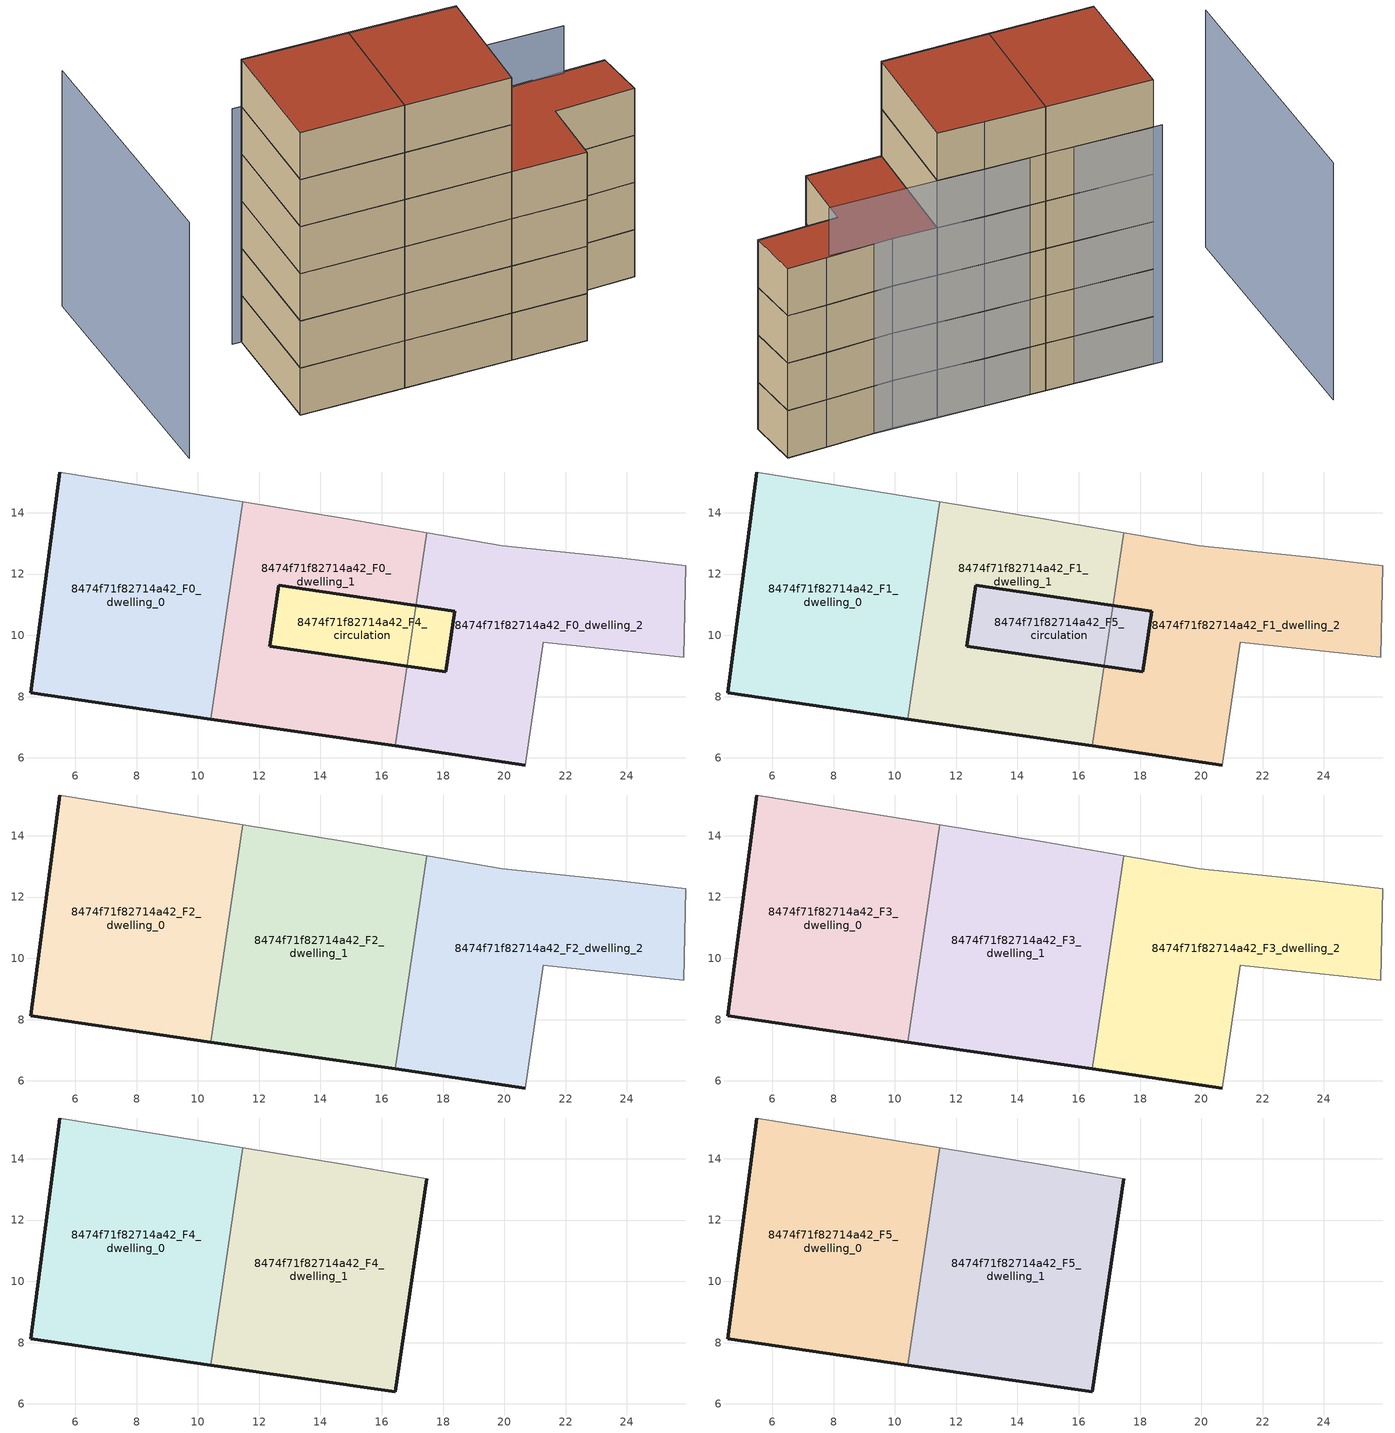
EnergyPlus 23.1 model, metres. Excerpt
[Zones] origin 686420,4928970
8474f71f82714a42_F0_dwelling_0
 floor ground (EU_floor_Construction): 10.43,7.27 11.46,14.36 5.49,15.33 4.55,8.13 z0
 wall outside (EU_wall_Construction): 10.43,7.27 4.55,8.13 5.49,15.33 z0:3
 wall adiabatic (EU_wall_Construction): 5.49,15.33 11.46,14.36 z0:3
 wall to 8474f71f82714a42_F0_dwelling_1 (EU_wall_Construction): 11.46,14.36 10.43,7.27 z0:3
8474f71f82714a42_F0_dwelling_1
 floor ground (EU_floor_Construction): 16.45,6.39 17.47,13.35 14.85,13.81 11.46,14.36 10.43,7.27 z0
 wall outside (EU_wall_Construction): 16.45,6.39 10.43,7.27 z0:3
 wall to 8474f71f82714a42_F0_dwelling_2 (EU_wall_Construction): 17.47,13.35 16.45,6.39 z0:3
 wall adiabatic (EU_wall_Construction): 11.46,14.36 14.85,13.81 17.47,13.35 z0:3
8474f71f82714a42_F0_dwelling_2
 floor ground (EU_floor_Construction): 25.85,9.28 25.92,12.27 23.72,12.53 19.94,12.92 17.47,13.35 16.45,6.39 20.69,5.77 21.28,9.77 z0
 wall outside (EU_wall_Construction): 20.69,5.77 16.45,6.39 z0:3
 wall adiabatic (EU_wall_Construction): 17.47,13.35 19.94,12.92 23.72,12.53 25.92,12.27 25.85,9.28 21.28,9.77 20.69,5.77 z0:3
8474f71f82714a42_F4_circulation
 floor ground (EU_floor_Construction): 18.09,8.81 18.38,10.79 12.64,11.63 12.35,9.65 z0
 wall outside (EU_wall_Construction): 12.35,9.65 12.64,11.63 18.38,10.79 18.09,8.81 12.35,9.65 z0:3
8474f71f82714a42_F1_dwelling_0
 floor to 8474f71f82714a42_F0_dwelling_0 (EU_floor_Construction): 10.43,7.27 11.46,14.36 5.49,15.33 4.55,8.13 z3
 wall outside (EU_wall_Construction): 10.43,7.27 4.55,8.13 5.49,15.33 z3:6
 wall adiabatic (EU_wall_Construction): 5.49,15.33 11.46,14.36 z3:6
 wall to 8474f71f82714a42_F1_dwelling_1 (EU_wall_Construction): 11.46,14.36 10.43,7.27 z3:6
8474f71f82714a42_F1_dwelling_1
 floor to 8474f71f82714a42_F0_dwelling_1 (EU_floor_Construction): 16.45,6.39 17.47,13.35 14.85,13.81 11.46,14.36 10.43,7.27 z3
 wall outside (EU_wall_Construction): 16.45,6.39 10.43,7.27 z3:6
 wall to 8474f71f82714a42_F1_dwelling_2 (EU_wall_Construction): 17.47,13.35 16.45,6.39 z3:6
 wall adiabatic (EU_wall_Construction): 11.46,14.36 14.85,13.81 17.47,13.35 z3:6
8474f71f82714a42_F1_dwelling_2
 floor to 8474f71f82714a42_F0_dwelling_2 (EU_floor_Construction): 25.85,9.28 25.92,12.27 23.72,12.53 19.94,12.92 17.47,13.35 16.45,6.39 20.69,5.77 21.28,9.77 z3
 wall outside (EU_wall_Construction): 20.69,5.77 16.45,6.39 z3:6
 wall adiabatic (EU_wall_Construction): 17.47,13.35 19.94,12.92 23.72,12.53 25.92,12.27 25.85,9.28 21.28,9.77 20.69,5.77 z3:6
8474f71f82714a42_F5_circulation
 floor to 8474f71f82714a42_F4_circulation (EU_floor_Construction): 18.09,8.81 18.38,10.79 12.64,11.63 12.35,9.65 z3
 wall outside (EU_wall_Construction): 12.35,9.65 12.64,11.63 18.38,10.79 18.09,8.81 12.35,9.65 z3:6
 roof outside (EU_roof_Construction): 18.38,10.79 18.09,8.81 12.35,9.65 12.64,11.63 z6
8474f71f82714a42_F2_dwelling_0
 floor to 8474f71f82714a42_F1_dwelling_0 (EU_floor_Construction): 10.43,7.27 11.46,14.36 5.49,15.33 4.55,8.13 z6
 wall outside (EU_wall_Construction): 10.43,7.27 4.55,8.13 5.49,15.33 z6:9
 wall adiabatic (EU_wall_Construction): 5.49,15.33 11.46,14.36 z6:9
 wall to 8474f71f82714a42_F2_dwelling_1 (EU_wall_Construction): 11.46,14.36 10.43,7.27 z6:9
8474f71f82714a42_F2_dwelling_1
 floor to 8474f71f82714a42_F1_dwelling_1 (EU_floor_Construction): 16.45,6.39 17.47,13.35 14.85,13.81 11.46,14.36 10.43,7.27 z6
 wall outside (EU_wall_Construction): 16.45,6.39 10.43,7.27 z6:9
 wall to 8474f71f82714a42_F2_dwelling_2 (EU_wall_Construction): 17.47,13.35 16.45,6.39 z6:9
 wall adiabatic (EU_wall_Construction): 11.46,14.36 14.85,13.81 17.47,13.35 z6:9
8474f71f82714a42_F2_dwelling_2
 floor to 8474f71f82714a42_F1_dwelling_2 (EU_floor_Construction): 25.85,9.28 25.92,12.27 23.72,12.53 19.94,12.92 17.47,13.35 16.45,6.39 20.69,5.77 21.28,9.77 z6
 wall outside (EU_wall_Construction): 20.69,5.77 16.45,6.39 z6:9
 wall adiabatic (EU_wall_Construction): 17.47,13.35 19.94,12.92 23.72,12.53 25.92,12.27 25.85,9.28 21.28,9.77 20.69,5.77 z6:9
8474f71f82714a42_F3_dwelling_0
 floor to 8474f71f82714a42_F2_dwelling_0 (EU_floor_Construction): 10.43,7.27 11.46,14.36 5.49,15.33 4.55,8.13 z9
 wall outside (EU_wall_Construction): 10.43,7.27 4.55,8.13 5.49,15.33 z9:12
 wall adiabatic (EU_wall_Construction): 5.49,15.33 11.46,14.36 z9:12
 wall to 8474f71f82714a42_F3_dwelling_1 (EU_wall_Construction): 11.46,14.36 10.43,7.27 z9:12
8474f71f82714a42_F3_dwelling_1
 floor to 8474f71f82714a42_F2_dwelling_1 (EU_floor_Construction): 16.45,6.39 17.47,13.35 14.85,13.81 11.46,14.36 10.43,7.27 z9
 wall outside (EU_wall_Construction): 16.45,6.39 10.43,7.27 z9:12
 wall to 8474f71f82714a42_F3_dwelling_2 (EU_wall_Construction): 17.47,13.35 16.45,6.39 z9:12
 wall adiabatic (EU_wall_Construction): 11.46,14.36 14.85,13.81 17.47,13.35 z9:12
8474f71f82714a42_F3_dwelling_2
 floor to 8474f71f82714a42_F2_dwelling_2 (EU_floor_Construction): 25.85,9.28 25.92,12.27 23.72,12.53 19.94,12.92 17.47,13.35 16.45,6.39 20.69,5.77 21.28,9.77 z9
 wall outside (EU_wall_Construction): 20.69,5.77 16.45,6.39 z9:12
 wall adiabatic (EU_wall_Construction): 17.47,13.35 19.94,12.92 23.72,12.53 25.92,12.27 25.85,9.28 21.28,9.77 20.69,5.77 z9:12
 roof outside (EU_roof_Construction): 25.92,12.27 25.85,9.28 21.28,9.77 20.69,5.77 16.45,6.39 17.47,13.35 19.94,12.92 23.72,12.53 z12
8474f71f82714a42_F4_dwelling_0
 floor to 8474f71f82714a42_F3_dwelling_0 (EU_floor_Construction): 10.43,7.27 11.46,14.36 5.49,15.33 4.55,8.13 z12
 wall outside (EU_wall_Construction): 10.43,7.27 4.55,8.13 5.49,15.33 z12:15
 wall adiabatic (EU_wall_Construction): 5.49,15.33 11.46,14.36 z12:15
 wall to 8474f71f82714a42_F4_dwelling_1 (EU_wall_Construction): 11.46,14.36 10.43,7.27 z12:15
8474f71f82714a42_F4_dwelling_1
 floor to 8474f71f82714a42_F3_dwelling_1 (EU_floor_Construction): 16.45,6.39 17.47,13.35 14.85,13.81 11.46,14.36 10.43,7.27 z12
 wall outside (EU_wall_Construction): 17.47,13.35 16.45,6.39 10.43,7.27 z12:15
 wall adiabatic (EU_wall_Construction): 11.46,14.36 14.85,13.81 17.47,13.35 z12:15
8474f71f82714a42_F5_dwelling_0
 floor to 8474f71f82714a42_F4_dwelling_0 (EU_floor_Construction): 10.43,7.27 11.46,14.36 5.49,15.33 4.55,8.13 z15
 wall outside (EU_wall_Construction): 10.43,7.27 4.55,8.13 5.49,15.33 z15:18
 wall adiabatic (EU_wall_Construction): 5.49,15.33 11.46,14.36 z15:18
 wall to 8474f71f82714a42_F5_dwelling_1 (EU_wall_Construction): 11.46,14.36 10.43,7.27 z15:18
 roof outside (EU_roof_Construction): 11.46,14.36 10.43,7.27 4.55,8.13 5.49,15.33 z18
8474f71f82714a42_F5_dwelling_1
 floor to 8474f71f82714a42_F4_dwelling_1 (EU_floor_Construction): 16.45,6.39 17.47,13.35 14.85,13.81 11.46,14.36 10.43,7.27 z15
 wall outside (EU_wall_Construction): 17.47,13.35 16.45,6.39 10.43,7.27 z15:18
 wall adiabatic (EU_wall_Construction): 11.46,14.36 14.85,13.81 17.47,13.35 z15:18
 roof outside (EU_roof_Construction): 17.47,13.35 16.45,6.39 10.43,7.27 11.46,14.36 14.85,13.81 z18
shading: -0.63,23 -2.38,8 / 23.48,12.41 4.99,15.41 z0:15
[Building]
EU S2 Campaign: North Axis=0; Terrain=City; Solar Distribution=FullExterior
[Site:Location]
Bologna: Latitude=44.5; Longitude=11.25; Time Zone=1; Elevation=37
[SizingPeriod:WeatherFileDays]
AnnualSizingPeriod: Begin Month=1; Begin Day of Month=1; End Month=12; End Day of Month=31; Day of Week for Start Day=Monday; Use Weather File Daylight Saving Period=No; Use Weather File Rain and Snow Indicators=No
[MATERIAL]
EU_InternalMass_Material: Roughness=MediumRough; Thickness=0.1; Conductivity=1; Density=1800; Specific Heat=900; Thermal Absorptance=0.9; Solar Absorptance=0.7; Visible Absorptance=0.7
[MATERIAL:NOMASS] Roughness=MediumRough; Thermal Absorptance=0.9; Solar Absorptance=0.7; Visible Absorptance=0.7
Name | Thermal Resistance
EU_wall_NoMass | 0.905828
EU_roof_NoMass | 0.37593
EU_floor_NoMass | 0.67114
[CONSTRUCTION]
EU_wall_Construction: EU_wall_NoMass
EU_roof_Construction: EU_roof_NoMass
EU_floor_Construction: EU_floor_NoMass
EU_InternalMass_Construction: EU_InternalMass_Material
[ZONE] Type=1; Multiplier=1; Ceiling Height=autocalculate; Floor Area=autocalculate; Part of Total Floor Area=Yes
Name | Volume
8474f71f82714a42_F0_dwelling_0; 8474f71f82714a42_F1_dwelling_0; 8474f71f82714a42_F2_dwelling_0; 8474f71f82714a42_F3_dwelling_0; 8474f71f82714a42_F4_dwelling_0; 8474f71f82714a42_F5_dwelling_0 | 129.769
8474f71f82714a42_F0_dwelling_1; 8474f71f82714a42_F1_dwelling_1; 8474f71f82714a42_F2_dwelling_1; 8474f71f82714a42_F3_dwelling_1; 8474f71f82714a42_F4_dwelling_1; 8474f71f82714a42_F5_dwelling_1 | 129.785
8474f71f82714a42_F0_dwelling_2; 8474f71f82714a42_F1_dwelling_2; 8474f71f82714a42_F2_dwelling_2; 8474f71f82714a42_F3_dwelling_2 | 129.764
8474f71f82714a42_F4_circulation; 8474f71f82714a42_F5_circulation | 34.9299
[INTERNALMASS] Construction=EU_InternalMass_Construction
Name | Zone or ZoneList | Surface Area
8474f71f82714a42_F0_dwelling_0_EU_InternalMass | 8474f71f82714a42_F0_dwelling_0 | 43.2565
8474f71f82714a42_F0_dwelling_1_EU_InternalMass | 8474f71f82714a42_F0_dwelling_1 | 43.2565
8474f71f82714a42_F0_dwelling_2_EU_InternalMass | 8474f71f82714a42_F0_dwelling_2 | 43.2565
8474f71f82714a42_F1_dwelling_0_EU_InternalMass | 8474f71f82714a42_F1_dwelling_0 | 43.2565
8474f71f82714a42_F1_dwelling_1_EU_InternalMass | 8474f71f82714a42_F1_dwelling_1 | 43.2565
8474f71f82714a42_F1_dwelling_2_EU_InternalMass | 8474f71f82714a42_F1_dwelling_2 | 43.2565
8474f71f82714a42_F2_dwelling_0_EU_InternalMass | 8474f71f82714a42_F2_dwelling_0 | 43.2565
8474f71f82714a42_F2_dwelling_1_EU_InternalMass | 8474f71f82714a42_F2_dwelling_1 | 43.2565
8474f71f82714a42_F2_dwelling_2_EU_InternalMass | 8474f71f82714a42_F2_dwelling_2 | 43.2565
8474f71f82714a42_F3_dwelling_0_EU_InternalMass | 8474f71f82714a42_F3_dwelling_0 | 43.2565
8474f71f82714a42_F3_dwelling_1_EU_InternalMass | 8474f71f82714a42_F3_dwelling_1 | 43.2565
8474f71f82714a42_F3_dwelling_2_EU_InternalMass | 8474f71f82714a42_F3_dwelling_2 | 43.2565
8474f71f82714a42_F4_dwelling_0_EU_InternalMass | 8474f71f82714a42_F4_dwelling_0 | 58.88
8474f71f82714a42_F4_dwelling_1_EU_InternalMass | 8474f71f82714a42_F4_dwelling_1 | 58.88
8474f71f82714a42_F5_dwelling_0_EU_InternalMass | 8474f71f82714a42_F5_dwelling_0 | 58.88
8474f71f82714a42_F5_dwelling_1_EU_InternalMass | 8474f71f82714a42_F5_dwelling_1 | 58.88
[OTHEREQUIPMENT] Fuel Type=Electricity; Design Level Calculation Method=Watts/Area; Power per Zone Floor Area=1; Fraction Latent=0; Fraction Radiant=0; Fraction Lost=0; Carbon Dioxide Generation Rate=0; EndUse Subcategory=EU_Step8_InternalGains
Name | Zone or ZoneList or Space or SpaceList | Schedule
EU_Step8_InternalGain_8474f71f82714a42_F0_dwelling_0_f000 | 8474f71f82714a42_F0_dwelling_0 | EU_Step8_GainSchedule_8474f71f82714a42_F0_dwelling_0_f000
EU_Step8_InternalGain_8474f71f82714a42_F0_dwelling_1_f000 | 8474f71f82714a42_F0_dwelling_1 | EU_Step8_GainSchedule_8474f71f82714a42_F0_dwelling_1_f000
EU_Step8_InternalGain_8474f71f82714a42_F0_dwelling_2_f000 | 8474f71f82714a42_F0_dwelling_2 | EU_Step8_GainSchedule_8474f71f82714a42_F0_dwelling_2_f000
EU_Step8_InternalGain_8474f71f82714a42_F1_dwelling_0_f000 | 8474f71f82714a42_F1_dwelling_0 | EU_Step8_GainSchedule_8474f71f82714a42_F1_dwelling_0_f000
EU_Step8_InternalGain_8474f71f82714a42_F1_dwelling_1_f000 | 8474f71f82714a42_F1_dwelling_1 | EU_Step8_GainSchedule_8474f71f82714a42_F1_dwelling_1_f000
EU_Step8_InternalGain_8474f71f82714a42_F1_dwelling_2_f000 | 8474f71f82714a42_F1_dwelling_2 | EU_Step8_GainSchedule_8474f71f82714a42_F1_dwelling_2_f000
EU_Step8_InternalGain_8474f71f82714a42_F2_dwelling_0_f000 | 8474f71f82714a42_F2_dwelling_0 | EU_Step8_GainSchedule_8474f71f82714a42_F2_dwelling_0_f000
EU_Step8_InternalGain_8474f71f82714a42_F2_dwelling_1_f000 | 8474f71f82714a42_F2_dwelling_1 | EU_Step8_GainSchedule_8474f71f82714a42_F2_dwelling_1_f000
EU_Step8_InternalGain_8474f71f82714a42_F2_dwelling_2_f000 | 8474f71f82714a42_F2_dwelling_2 | EU_Step8_GainSchedule_8474f71f82714a42_F2_dwelling_2_f000
EU_Step8_InternalGain_8474f71f82714a42_F3_dwelling_0_f000 | 8474f71f82714a42_F3_dwelling_0 | EU_Step8_GainSchedule_8474f71f82714a42_F3_dwelling_0_f000
EU_Step8_InternalGain_8474f71f82714a42_F3_dwelling_1_f000 | 8474f71f82714a42_F3_dwelling_1 | EU_Step8_GainSchedule_8474f71f82714a42_F3_dwelling_1_f000
EU_Step8_InternalGain_8474f71f82714a42_F3_dwelling_2_f000 | 8474f71f82714a42_F3_dwelling_2 | EU_Step8_GainSchedule_8474f71f82714a42_F3_dwelling_2_f000
EU_Step8_InternalGain_8474f71f82714a42_F4_dwelling_0_f000 | 8474f71f82714a42_F4_dwelling_0 | EU_Step8_GainSchedule_8474f71f82714a42_F4_dwelling_0_f000
EU_Step8_InternalGain_8474f71f82714a42_F4_dwelling_1_f000 | 8474f71f82714a42_F4_dwelling_1 | EU_Step8_GainSchedule_8474f71f82714a42_F4_dwelling_1_f000
EU_Step8_InternalGain_8474f71f82714a42_F5_dwelling_0_f000 | 8474f71f82714a42_F5_dwelling_0 | EU_Step8_GainSchedule_8474f71f82714a42_F5_dwelling_0_f000
EU_Step8_InternalGain_8474f71f82714a42_F5_dwelling_1_f000 | 8474f71f82714a42_F5_dwelling_1 | EU_Step8_GainSchedule_8474f71f82714a42_F5_dwelling_1_f000
[ZONEINFILTRATION:DESIGNFLOWRATE] Schedule=EU_AlwaysOn; Design Flow Rate Calculation Method=Flow/Area; Flow Rate per Floor Area=0.0005; Constant Term Coefficient=1; Temperature Term Coefficient=0; Velocity Term Coefficient=0; Velocity Squared Term Coefficient=0
Name | Zone or ZoneList or Space or SpaceList
EU_Circulation_Infiltration_8474f71f82714a42_F4_circulation | 8474f71f82714a42_F4_circulation
EU_Circulation_Infiltration_8474f71f82714a42_F5_circulation | 8474f71f82714a42_F5_circulation
[ZONEVENTILATION:DESIGNFLOWRATE] Schedule=EU_AlwaysOn; Design Flow Rate Calculation Method=AirChanges/Hour; Air Changes per Hour=0.73129; Ventilation Type=Natural; Fan Pressure Rise=0; Fan Total Efficiency=1; Constant Term Coefficient=1; Temperature Term Coefficient=0; Velocity Term Coefficient=0; Velocity Squared Term Coefficient=0; Minimum Indoor Temperature=-100; Maximum Indoor Temperature=100; Delta Temperature=-100; Minimum Outdoor Temperature=-100; Maximum Outdoor Temperature=100; Maximum Wind Speed=40
Name | Zone or ZoneList or Space or SpaceList
EU_ConstantAir_8474f71f82714a42_F0_dwelling_0 | 8474f71f82714a42_F0_dwelling_0
EU_ConstantAir_8474f71f82714a42_F0_dwelling_1 | 8474f71f82714a42_F0_dwelling_1
EU_ConstantAir_8474f71f82714a42_F0_dwelling_2 | 8474f71f82714a42_F0_dwelling_2
EU_ConstantAir_8474f71f82714a42_F1_dwelling_0 | 8474f71f82714a42_F1_dwelling_0
EU_ConstantAir_8474f71f82714a42_F1_dwelling_1 | 8474f71f82714a42_F1_dwelling_1
EU_ConstantAir_8474f71f82714a42_F1_dwelling_2 | 8474f71f82714a42_F1_dwelling_2
EU_ConstantAir_8474f71f82714a42_F2_dwelling_0 | 8474f71f82714a42_F2_dwelling_0
EU_ConstantAir_8474f71f82714a42_F2_dwelling_1 | 8474f71f82714a42_F2_dwelling_1
EU_ConstantAir_8474f71f82714a42_F2_dwelling_2 | 8474f71f82714a42_F2_dwelling_2
EU_ConstantAir_8474f71f82714a42_F3_dwelling_0 | 8474f71f82714a42_F3_dwelling_0
EU_ConstantAir_8474f71f82714a42_F3_dwelling_1 | 8474f71f82714a42_F3_dwelling_1
EU_ConstantAir_8474f71f82714a42_F3_dwelling_2 | 8474f71f82714a42_F3_dwelling_2
EU_ConstantAir_8474f71f82714a42_F4_dwelling_0 | 8474f71f82714a42_F4_dwelling_0
EU_ConstantAir_8474f71f82714a42_F4_dwelling_1 | 8474f71f82714a42_F4_dwelling_1
EU_ConstantAir_8474f71f82714a42_F5_dwelling_0 | 8474f71f82714a42_F5_dwelling_0
EU_ConstantAir_8474f71f82714a42_F5_dwelling_1 | 8474f71f82714a42_F5_dwelling_1
[HVACTEMPLATE:THERMOSTAT] Constant Heating Setpoint=20; Constant Cooling Setpoint=50
EU_HeatOnly_8474f71f82714a42_F0_dwelling_0; EU_HeatOnly_8474f71f82714a42_F0_dwelling_1; EU_HeatOnly_8474f71f82714a42_F0_dwelling_2; EU_HeatOnly_8474f71f82714a42_F1_dwelling_0; EU_HeatOnly_8474f71f82714a42_F1_dwelling_1; EU_HeatOnly_8474f71f82714a42_F1_dwelling_2; EU_HeatOnly_8474f71f82714a42_F2_dwelling_0; EU_HeatOnly_8474f71f82714a42_F2_dwelling_1; EU_HeatOnly_8474f71f82714a42_F2_dwelling_2; EU_HeatOnly_8474f71f82714a42_F3_dwelling_0; EU_HeatOnly_8474f71f82714a42_F3_dwelling_1; EU_HeatOnly_8474f71f82714a42_F3_dwelling_2; EU_HeatOnly_8474f71f82714a42_F4_dwelling_0; EU_HeatOnly_8474f71f82714a42_F4_dwelling_1; EU_HeatOnly_8474f71f82714a42_F5_dwelling_0; EU_HeatOnly_8474f71f82714a42_F5_dwelling_1
[HVACTEMPLATE:ZONE:IDEALLOADSAIRSYSTEM] System Availability Schedule=EU_AlwaysOn; Maximum Heating Supply Air Temperature=50; Minimum Cooling Supply Air Temperature=13; Maximum Heating Supply Air Humidity Ratio=0.0156; Minimum Cooling Supply Air Humidity Ratio=0.0077; Heating Limit=NoLimit; Cooling Limit=NoLimit; Heating Availability Schedule=EU_AlwaysOn; Cooling Availability Schedule=EU_CoolingOff; Dehumidification Control Type=ConstantSensibleHeatRatio; Cooling Sensible Heat Ratio=0.7; Dehumidification Setpoint=60; Humidification Control Type=None; Humidification Setpoint=30; Outdoor Air Method=None; Outdoor Air Flow Rate per Person=0.00944; Outdoor Air Flow Rate per Zone Floor Area=0; Outdoor Air Flow Rate per Zone=0; Demand Controlled Ventilation Type=None; Outdoor Air Economizer Type=NoEconomizer; Heat Recovery Type=None; Sensible Heat Recovery Effectiveness=0.7; Latent Heat Recovery Effectiveness=0.65
Name | Template Thermostat
8474f71f82714a42_F0_dwelling_0 | EU_HeatOnly_8474f71f82714a42_F0_dwelling_0
8474f71f82714a42_F0_dwelling_1 | EU_HeatOnly_8474f71f82714a42_F0_dwelling_1
8474f71f82714a42_F0_dwelling_2 | EU_HeatOnly_8474f71f82714a42_F0_dwelling_2
8474f71f82714a42_F1_dwelling_0 | EU_HeatOnly_8474f71f82714a42_F1_dwelling_0
8474f71f82714a42_F1_dwelling_1 | EU_HeatOnly_8474f71f82714a42_F1_dwelling_1
8474f71f82714a42_F1_dwelling_2 | EU_HeatOnly_8474f71f82714a42_F1_dwelling_2
8474f71f82714a42_F2_dwelling_0 | EU_HeatOnly_8474f71f82714a42_F2_dwelling_0
8474f71f82714a42_F2_dwelling_1 | EU_HeatOnly_8474f71f82714a42_F2_dwelling_1
8474f71f82714a42_F2_dwelling_2 | EU_HeatOnly_8474f71f82714a42_F2_dwelling_2
8474f71f82714a42_F3_dwelling_0 | EU_HeatOnly_8474f71f82714a42_F3_dwelling_0
8474f71f82714a42_F3_dwelling_1 | EU_HeatOnly_8474f71f82714a42_F3_dwelling_1
8474f71f82714a42_F3_dwelling_2 | EU_HeatOnly_8474f71f82714a42_F3_dwelling_2
8474f71f82714a42_F4_dwelling_0 | EU_HeatOnly_8474f71f82714a42_F4_dwelling_0
8474f71f82714a42_F4_dwelling_1 | EU_HeatOnly_8474f71f82714a42_F4_dwelling_1
8474f71f82714a42_F5_dwelling_0 | EU_HeatOnly_8474f71f82714a42_F5_dwelling_0
8474f71f82714a42_F5_dwelling_1 | EU_HeatOnly_8474f71f82714a42_F5_dwelling_1
[SIZING:ZONE] Zone Cooling Design Supply Air Temperature Input Method=SupplyAirTemperature; Zone Cooling Design Supply Air Temperature=13; Zone Heating Design Supply Air Temperature Input Method=SupplyAirTemperature; Zone Heating Design Supply Air Temperature=50; Zone Cooling Design Supply Air Humidity Ratio=0.008; Zone Heating Design Supply Air Humidity Ratio=0.008; Cooling Design Air Flow Method=DesignDay; Cooling Design Air Flow Rate=0; Cooling Minimum Air Flow per Zone Floor Area=0.000762; Cooling Minimum Air Flow=0; Cooling Minimum Air Flow Fraction=0.2; Heating Design Air Flow Method=DesignDay; Heating Design Air Flow Rate=0; Heating Maximum Air Flow per Zone Floor Area=0.002032; Heating Maximum Air Flow=0.141576; Heating Maximum Air Flow Fraction=0.3; Account for Dedicated Outdoor Air System=No; Dedicated Outdoor Air System Control Strategy=NeutralSupplyAir; Dedicated Outdoor Air Low Setpoint Temperature for Design=autosize; Dedicated Outdoor Air High Setpoint Temperature for Design=autosize; Zone Load Sizing Method=Sensible Load Only No Latent Load; Zone Latent Cooling Design Supply Air Humidity Ratio Input Method=HumidityRatioDifference; Zone Cooling Design Supply Air Humidity Ratio Difference=0.005; Zone Latent Heating Design Supply Air Humidity Ratio Input Method=HumidityRatioDifference; Zone Humidification Design Supply Air Humidity Ratio Difference=0.005
8474f71f82714a42_F0_dwelling_0; 8474f71f82714a42_F0_dwelling_1; 8474f71f82714a42_F0_dwelling_2; 8474f71f82714a42_F1_dwelling_0; 8474f71f82714a42_F1_dwelling_1; 8474f71f82714a42_F1_dwelling_2; 8474f71f82714a42_F2_dwelling_0; 8474f71f82714a42_F2_dwelling_1; 8474f71f82714a42_F2_dwelling_2; 8474f71f82714a42_F3_dwelling_0; 8474f71f82714a42_F3_dwelling_1; 8474f71f82714a42_F3_dwelling_2; 8474f71f82714a42_F4_dwelling_0; 8474f71f82714a42_F4_dwelling_1; 8474f71f82714a42_F5_dwelling_0; 8474f71f82714a42_F5_dwelling_1
[SCHEDULE:CONSTANT]
Name | Hourly Value
EU_AlwaysOn | 1
EU_CoolingOff | 0
[SCHEDULE:FILE] Column Number=1; Rows to Skip at Top=0; Number of Hours of Data=8760; Column Separator=Comma; Interpolate to Timestep=No; Minutes per Item=60; Adjust Schedule for Daylight Savings=Yes
Name | File
EU_Step8_GainSchedule_8474f71f82714a42_F0_dwelling_0_f000 | ../../schedules/8474f71f82714a42/8474f71f82714a42_F0_dwelling_0_f000_gain.csv
EU_Step8_GainSchedule_8474f71f82714a42_F0_dwelling_1_f000 | ../../schedules/8474f71f82714a42/8474f71f82714a42_F0_dwelling_1_f000_gain.csv
EU_Step8_GainSchedule_8474f71f82714a42_F0_dwelling_2_f000 | ../../schedules/8474f71f82714a42/8474f71f82714a42_F0_dwelling_2_f000_gain.csv
EU_Step8_GainSchedule_8474f71f82714a42_F1_dwelling_0_f000 | ../../schedules/8474f71f82714a42/8474f71f82714a42_F1_dwelling_0_f000_gain.csv
EU_Step8_GainSchedule_8474f71f82714a42_F1_dwelling_1_f000 | ../../schedules/8474f71f82714a42/8474f71f82714a42_F1_dwelling_1_f000_gain.csv
EU_Step8_GainSchedule_8474f71f82714a42_F1_dwelling_2_f000 | ../../schedules/8474f71f82714a42/8474f71f82714a42_F1_dwelling_2_f000_gain.csv
EU_Step8_GainSchedule_8474f71f82714a42_F2_dwelling_0_f000 | ../../schedules/8474f71f82714a42/8474f71f82714a42_F2_dwelling_0_f000_gain.csv
EU_Step8_GainSchedule_8474f71f82714a42_F2_dwelling_1_f000 | ../../schedules/8474f71f82714a42/8474f71f82714a42_F2_dwelling_1_f000_gain.csv
EU_Step8_GainSchedule_8474f71f82714a42_F2_dwelling_2_f000 | ../../schedules/8474f71f82714a42/8474f71f82714a42_F2_dwelling_2_f000_gain.csv
EU_Step8_GainSchedule_8474f71f82714a42_F3_dwelling_0_f000 | ../../schedules/8474f71f82714a42/8474f71f82714a42_F3_dwelling_0_f000_gain.csv
EU_Step8_GainSchedule_8474f71f82714a42_F3_dwelling_1_f000 | ../../schedules/8474f71f82714a42/8474f71f82714a42_F3_dwelling_1_f000_gain.csv
EU_Step8_GainSchedule_8474f71f82714a42_F3_dwelling_2_f000 | ../../schedules/8474f71f82714a42/8474f71f82714a42_F3_dwelling_2_f000_gain.csv
EU_Step8_GainSchedule_8474f71f82714a42_F4_dwelling_0_f000 | ../../schedules/8474f71f82714a42/8474f71f82714a42_F4_dwelling_0_f000_gain.csv
EU_Step8_GainSchedule_8474f71f82714a42_F4_dwelling_1_f000 | ../../schedules/8474f71f82714a42/8474f71f82714a42_F4_dwelling_1_f000_gain.csv
EU_Step8_GainSchedule_8474f71f82714a42_F5_dwelling_0_f000 | ../../schedules/8474f71f82714a42/8474f71f82714a42_F5_dwelling_0_f000_gain.csv
EU_Step8_GainSchedule_8474f71f82714a42_F5_dwelling_1_f000 | ../../schedules/8474f71f82714a42/8474f71f82714a42_F5_dwelling_1_f000_gain.csv
